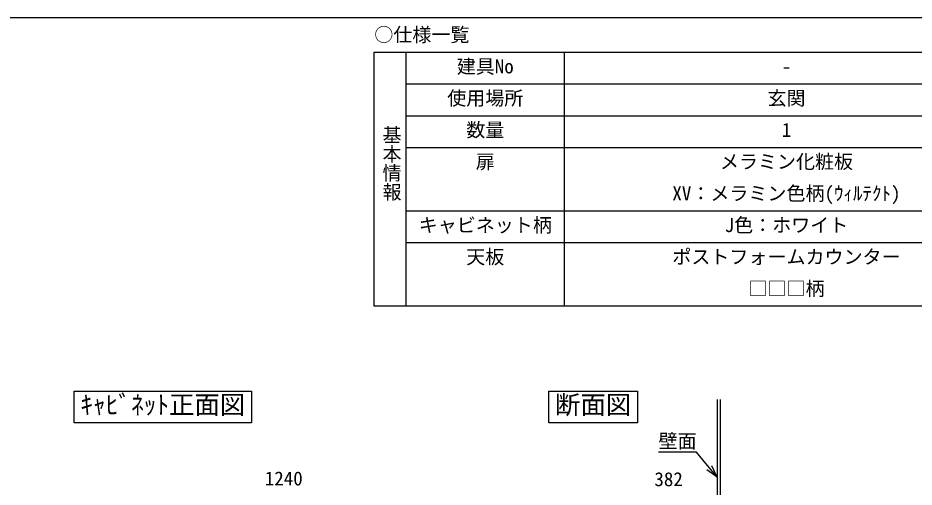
# Model space of a CAD drawing. Units: millimetres on the paper. Extents: x -205 to 195, y -144 to 136.
# Drawn here: x -71.6 to 69.7, y 62.6 to 136.5 of the extents above; entities that cross this region are included whole.
import ezdxf
from ezdxf.enums import TextEntityAlignment as Align

# ---------------------------------------------------------------- set-up
doc = ezdxf.new("R2010")
doc.units = ezdxf.units.MM
for name, color, linetype in [('0-1_①\u3000細', 4, 'Continuous'), ('0-9_枠\u3000太', 6, 'Continuous'), ('0-A_枠\u3000中', 7, 'Continuous'), ('0-B_枠\u3000細', 3, 'Continuous')]:
    doc.layers.add(name, color=color, linetype=linetype)
doc.styles.add('@ＭＳ ゴシック', font='')
doc.styles.add('ＭＳ ゴシック', font='')
doc.styles.get('@ＭＳ ゴシック').set_extended_font_data('@MS Gothic')
doc.styles.get('ＭＳ ゴシック').set_extended_font_data('MS Gothic')

msp = doc.modelspace()

# ---------------------------------------------------------------- linework, layer by layer
at = {"layer": '0-1_①\u3000細'}
for p, q in [((38.624, 76.39), (38.624, -43.092)), ((39.104, 76.39), (39.104, -43.092)), ((38.624, 64.134), (36.999, 65.3)), ((38.624, 64.134), (37.799, 65.957))]:
    msp.add_line(p, q, dxfattribs=at)
for points in [[(-62.792, 77.708), (-34.792, 77.708), (-34.792, 72.708), (-62.792, 72.708)], [(12.073, 77.708), (26.073, 77.708), (26.073, 72.708), (12.073, 72.708)]]:
    msp.add_lwpolyline(points, close=True, dxfattribs=at)
msp.add_lwpolyline([(38.624, 64.134), (35.386, 68.083), (29.386, 68.083)], dxfattribs=at)
at = {"layer": '0-9_枠\u3000太'}
msp.add_line((195, 136.5), (-205, 136.5), dxfattribs=at)
at = {"layer": '0-A_枠\u3000中'}
msp.add_line((-10.432, 91.1), (-10.432, 131.1), dxfattribs=at)
msp.add_lwpolyline([(-15.432, 91.1), (-15.432, 131.1), (84.568, 131.1), (84.568, 91.1)], close=True, dxfattribs=at)
at = {"layer": '0-B_枠\u3000細'}
for p, q in [((14.568, 91.1), (14.568, 131.1)), ((-10.432, 126.1), (84.568, 126.1)), ((-10.432, 121.1), (84.568, 121.1)), ((-10.432, 116.1), (84.568, 116.1)), ((-10.432, 106.1), (84.568, 106.1)), ((-10.432, 101.1), (84.568, 101.1))]:
    msp.add_line(p, q, dxfattribs=at)

# ---------------------------------------------------------------- texts
at = {"layer": '0-1_①\u3000細', "style": 'ＭＳ ゴシック'}
for s, height, p in [('ｷｬﾋﾞﾈｯﾄ正面図', 2.933, (-61.792, 73.208)), ('断面図', 2.933, (13.073, 73.208)), ('壁面', 2.199, (29.386, 68.083)), ('1240', 2.199, (-32.706, 62.181)), ('382', 2.199, (28.734, 62.07))]:
    msp.add_text(s, height=height, dxfattribs=at).set_placement(p, align=Align.BOTTOM_LEFT)
at = {"layer": '0-B_枠\u3000細', "style": 'ＭＳ ゴシック'}
for s, p in [('○仕様一覧', (-15.432, 132.1)), ('建具No', (-2.432, 127.1)), ('-', (48.818, 127.1)), ('使用場所', (-3.932, 122.1)), ('玄関', (46.568, 122.1)), ('数量', (-0.932, 117.1)), ('1', (48.818, 117.1)), ('扉', (0.568, 112.1)), ('メラミン化粧板', (39.068, 112.1)), ('XV：メラミン色柄(ｳｨﾙﾃｸﾄ)', (31.568, 107.1)), ('キャビネット柄', (-8.432, 102.1)), ('J色：ホワイト', (39.818, 102.1)), ('天板', (-0.932, 97.1)), ('ポストフォームカウンター', (31.568, 97.1)), ('□□□柄', (43.568, 92.1))]:
    msp.add_text(s, height=2.199, dxfattribs=at).set_placement(p, align=Align.BOTTOM_LEFT)
at = {"layer": '0-B_枠\u3000細', "style": '@ＭＳ ゴシック'}
msp.add_text('基本情報', height=2.199, rotation=270, dxfattribs=at).set_placement((-14.432, 119.6), align=Align.BOTTOM_LEFT)

doc.saveas('drawing.dxf')
